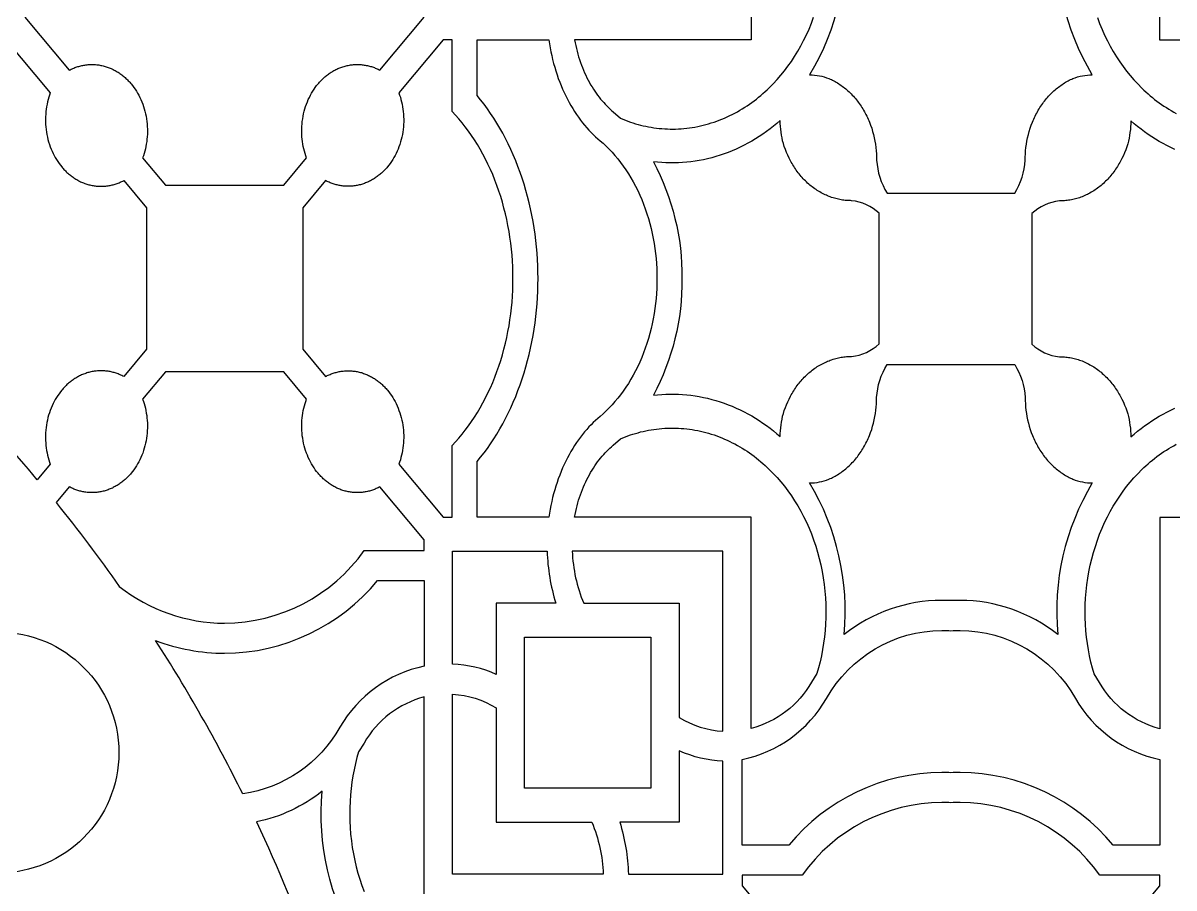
# Model space of a CAD drawing. Extents: x 59271 to 61367, y 41180 to 44085.
# Drawn here: x 60423.5 to 60662.3, y 43078.1 to 43257.5 of the extents above; entities that cross this region are included whole.
import ezdxf

# ---------------------------------------------------------------- set-up
doc = ezdxf.new("R2010")
doc.units = 0
doc.layers.get('0').update_dxf_attribs({"linetype": 'CONTINUOUS'})
doc.layers.add('LAYER_01', color=1, linetype='CONTINUOUS')

msp = doc.modelspace()

# ---------------------------------------------------------------- linework, layer by layer
for points in [[(60574.61, 43297.85), (60574.61, 43254.03), (60537.94, 43254.03), (60538.05, 43253.43), (60538.18, 43252.83), (60538.32, 43252.24), (60538.46, 43251.65), (60538.62, 43251.07), (60538.79, 43250.49), (60538.97, 43249.92), (60539.16, 43249.36), (60539.36, 43248.81), (60539.57, 43248.27), (60539.79, 43247.73), (60540.02, 43247.21), (60540.26, 43246.69), (60540.5, 43246.18), (60540.75, 43245.69), (60541.02, 43245.2), (60541.28, 43244.73), (60541.56, 43244.27), (60541.84, 43243.82), (60542.13, 43243.38), (60542.43, 43242.96), (60542.73, 43242.54), (60543.03, 43242.14), (60543.34, 43241.75), (60543.66, 43241.38), (60543.98, 43241.01), (60544.3, 43240.66), (60544.62, 43240.33), (60544.95, 43240), (60545.28, 43239.69), (60545.62, 43239.39), (60545.95, 43239.1), (60547.47, 43237.75), (60547.98, 43237.54), (60548.49, 43237.34), (60549, 43237.14), (60549.52, 43236.96), (60550.05, 43236.79), (60550.58, 43236.63), (60551.11, 43236.48), (60551.65, 43236.34), (60552.19, 43236.21), (60552.74, 43236.09), (60553.29, 43235.98), (60553.84, 43235.88), (60554.39, 43235.8), (60554.95, 43235.72), (60555.51, 43235.66), (60556.08, 43235.61), (60556.64, 43235.57), (60557.21, 43235.54), (60557.78, 43235.53), (60558.35, 43235.52), (60558.92, 43235.53), (60559.49, 43235.56), (60560.07, 43235.59), (60560.64, 43235.64), (60561.21, 43235.69), (60561.78, 43235.77), (60562.36, 43235.85), (60562.93, 43235.94), (60563.5, 43236.05), (60564.07, 43236.17), (60564.63, 43236.31), (60565.2, 43236.45), (60565.76, 43236.61), (60566.32, 43236.78), (60566.88, 43236.96), (60567.43, 43237.15), (60567.98, 43237.36), (60568.53, 43237.58), (60569.07, 43237.81), (60569.61, 43238.05), (60570.15, 43238.3), (60570.67, 43238.56), (60571.2, 43238.83), (60571.72, 43239.12), (60572.23, 43239.41), (60572.74, 43239.72), (60573.25, 43240.03), (60573.74, 43240.36), (60574.23, 43240.69), (60574.72, 43241.03), (60575.2, 43241.39), (60575.67, 43241.75), (60576.13, 43242.12), (60576.59, 43242.5), (60577.04, 43242.88), (60577.48, 43243.28), (60577.92, 43243.68), (60578.35, 43244.09), (60579.18, 43244.93), (60579.98, 43245.8), (60580.75, 43246.69), (60581.5, 43247.61), (60582.22, 43248.57), (60582.93, 43249.56), (60583.6, 43250.59), (60584.26, 43251.66), (60584.89, 43252.76), (60585.48, 43253.9), (60586.05, 43255.06), (60586.59, 43256.26), (60587.09, 43257.48), (60587.55, 43258.73)], [(60423.87, 43258.73), (60433.08, 43247.73), (60433.27, 43247.82), (60433.46, 43247.92), (60433.65, 43248.01), (60433.85, 43248.1), (60434.04, 43248.18), (60434.24, 43248.26), (60434.44, 43248.33), (60434.65, 43248.4), (60434.85, 43248.47), (60435.06, 43248.53), (60435.27, 43248.59), (60435.48, 43248.65), (60435.69, 43248.7), (60435.9, 43248.74), (60436.12, 43248.78), (60436.34, 43248.81), (60436.55, 43248.85), (60436.77, 43248.87), (60436.99, 43248.89), (60437.21, 43248.91), (60437.43, 43248.92), (60437.65, 43248.92), (60437.88, 43248.92), (60438.1, 43248.92), (60438.32, 43248.91), (60438.54, 43248.89), (60438.77, 43248.87), (60438.99, 43248.85), (60439.21, 43248.82), (60439.43, 43248.78), (60439.65, 43248.74), (60439.87, 43248.69), (60440.09, 43248.64), (60440.31, 43248.59), (60440.53, 43248.53), (60440.75, 43248.46), (60440.96, 43248.39), (60441.18, 43248.31), (60441.39, 43248.23), (60441.6, 43248.15), (60441.81, 43248.06), (60442.02, 43247.96), (60442.22, 43247.86), (60442.42, 43247.76), (60442.63, 43247.65), (60442.82, 43247.53), (60443.02, 43247.42), (60443.21, 43247.3), (60443.41, 43247.17), (60443.59, 43247.04), (60443.78, 43246.91), (60443.96, 43246.77), (60444.15, 43246.63), (60444.32, 43246.49), (60444.5, 43246.34), (60444.67, 43246.19), (60444.84, 43246.04), (60445, 43245.88), (60445.17, 43245.72), (60445.33, 43245.56), (60445.48, 43245.4), (60445.63, 43245.23), (60445.78, 43245.06), (60445.93, 43244.89), (60446.21, 43244.54), (60446.49, 43244.17), (60446.76, 43243.78), (60447.02, 43243.38), (60447.27, 43242.97), (60447.51, 43242.54), (60447.73, 43242.1), (60447.94, 43241.65), (60448.14, 43241.18), (60448.33, 43240.7), (60448.5, 43240.21), (60448.65, 43239.71), (60448.79, 43239.21), (60448.92, 43238.7), (60449.02, 43238.18), (60449.11, 43237.65), (60449.19, 43237.12), (60449.24, 43236.59), (60449.28, 43236.06), (60449.3, 43235.53), (60449.3, 43235), (60449.29, 43234.47), (60449.26, 43233.94), (60449.21, 43233.42), (60449.15, 43232.91), (60449.07, 43232.4), (60448.98, 43231.9), (60448.87, 43231.41), (60448.75, 43230.92), (60448.61, 43230.45), (60448.46, 43229.99), (60448.3, 43229.53), (60453.03, 43223.88), (60473.81, 43223.88), (60477.6, 43223.88), (60482.33, 43229.53), (60482.17, 43229.99), (60482.02, 43230.45), (60481.88, 43230.92), (60481.76, 43231.41), (60481.65, 43231.9), (60481.56, 43232.4), (60481.48, 43232.91), (60481.41, 43233.42), (60481.37, 43233.94), (60481.34, 43234.47), (60481.32, 43235), (60481.33, 43235.53), (60481.35, 43236.06), (60481.39, 43236.59), (60481.44, 43237.12), (60481.52, 43237.65), (60481.61, 43238.18), (60481.71, 43238.7), (60481.84, 43239.21), (60481.97, 43239.71), (60482.13, 43240.21), (60482.3, 43240.7), (60482.49, 43241.18), (60482.69, 43241.65), (60482.9, 43242.1), (60483.12, 43242.54), (60483.36, 43242.97), (60483.61, 43243.38), (60483.87, 43243.78), (60484.14, 43244.17), (60484.41, 43244.54), (60484.7, 43244.89), (60484.84, 43245.06), (60484.99, 43245.23), (60485.15, 43245.4), (60485.3, 43245.56), (60485.46, 43245.72), (60485.62, 43245.88), (60485.79, 43246.04), (60485.96, 43246.19), (60486.13, 43246.34), (60486.31, 43246.49), (60486.48, 43246.63), (60486.66, 43246.77), (60486.85, 43246.91), (60487.03, 43247.04), (60487.22, 43247.17), (60487.41, 43247.3), (60487.61, 43247.42), (60487.8, 43247.53), (60488, 43247.65), (60488.2, 43247.76), (60488.41, 43247.86), (60488.61, 43247.96), (60488.82, 43248.06), (60489.03, 43248.15), (60489.24, 43248.23), (60489.45, 43248.31), (60489.67, 43248.39), (60489.88, 43248.46), (60490.1, 43248.53), (60490.32, 43248.59), (60490.54, 43248.64), (60490.75, 43248.69), (60490.98, 43248.74), (60491.2, 43248.78), (60491.42, 43248.82), (60491.64, 43248.85), (60491.86, 43248.87), (60492.09, 43248.89), (60492.31, 43248.91), (60492.53, 43248.92), (60492.75, 43248.92), (60492.98, 43248.92), (60493.2, 43248.92), (60493.42, 43248.91), (60493.64, 43248.89), (60493.86, 43248.87), (60494.08, 43248.85), (60494.29, 43248.81), (60494.51, 43248.78), (60494.72, 43248.74), (60494.94, 43248.7), (60495.15, 43248.65), (60495.36, 43248.59), (60495.57, 43248.53), (60495.78, 43248.47), (60495.98, 43248.4), (60496.19, 43248.33), (60496.39, 43248.26), (60496.59, 43248.18), (60496.78, 43248.1), (60496.98, 43248.01), (60497.17, 43247.92), (60497.36, 43247.82), (60497.55, 43247.73), (60506.76, 43258.73)], [(60646.44, 43258.67), (60646.9, 43257.42), (60647.41, 43256.2), (60647.94, 43255), (60648.51, 43253.83), (60649.11, 43252.7), (60649.73, 43251.6), (60650.39, 43250.53), (60651.07, 43249.5), (60651.77, 43248.5), (60652.49, 43247.54), (60653.24, 43246.62), (60654.01, 43245.73), (60654.81, 43244.87), (60655.64, 43244.03), (60656.07, 43243.62), (60656.51, 43243.21), (60656.95, 43242.82), (60657.4, 43242.43), (60657.86, 43242.05), (60658.32, 43241.68), (60658.79, 43241.32), (60659.27, 43240.97), (60659.76, 43240.63), (60660.25, 43240.29), (60660.75, 43239.97), (60661.25, 43239.65), (60661.76, 43239.35), (60662.27, 43239.05), (60662.79, 43238.77)]]:
    msp.add_lwpolyline(points)
for points in [[(60696.05, 43253.97), (60659.39, 43253.97), (60659.39, 43297.79, 0.200602)], [(60593.89, 43278.22, -0.159593), (60586.72, 43246.78, -0.091636), (60590.73, 43246), (60590.99, 43245.89), (60591.24, 43245.77), (60591.49, 43245.65), (60591.75, 43245.51), (60592, 43245.38), (60592.25, 43245.23), (60592.5, 43245.08), (60592.75, 43244.93), (60592.99, 43244.76), (60593.24, 43244.59), (60593.48, 43244.42), (60593.72, 43244.24), (60593.96, 43244.05), (60594.2, 43243.86), (60594.44, 43243.66), (60594.67, 43243.45), (60594.9, 43243.24), (60595.12, 43243.02), (60595.35, 43242.8), (60595.57, 43242.57), (60595.79, 43242.33), (60596, 43242.09), (60596.21, 43241.85), (60596.42, 43241.59), (60596.62, 43241.34), (60596.82, 43241.08), (60597.02, 43240.81), (60597.21, 43240.54), (60597.39, 43240.26), (60597.58, 43239.98), (60597.75, 43239.7), (60597.93, 43239.41), (60598.09, 43239.11), (60598.26, 43238.82), (60598.41, 43238.52), (60598.57, 43238.21), (60598.71, 43237.91), (60598.86, 43237.6), (60598.99, 43237.28), (60599.13, 43236.97), (60599.37, 43236.33), (60599.6, 43235.68), (60599.8, 43235.02), (60599.98, 43234.36), (60600.14, 43233.7), (60600.27, 43233.03), (60600.39, 43232.36), (60600.48, 43231.7), (60600.55, 43231.03), (60600.6, 43230.37), (60600.63, 43229.72), (60600.63, 43229.07, 0.12671), (60602.82, 43222.22), (60629.27, 43222.22, 0.12671), (60631.46, 43229.07), (60631.47, 43229.72), (60631.5, 43230.37), (60631.55, 43231.03), (60631.62, 43231.7), (60631.71, 43232.36), (60631.82, 43233.03), (60631.96, 43233.7), (60632.12, 43234.36), (60632.3, 43235.02), (60632.5, 43235.68), (60632.72, 43236.33), (60632.97, 43236.97), (60633.1, 43237.28), (60633.24, 43237.6), (60633.38, 43237.91), (60633.53, 43238.21), (60633.68, 43238.52), (60633.84, 43238.82), (60634, 43239.11), (60634.17, 43239.41), (60634.34, 43239.7), (60634.52, 43239.98), (60634.7, 43240.26), (60634.89, 43240.54), (60635.08, 43240.81), (60635.28, 43241.08), (60635.47, 43241.34), (60635.68, 43241.59), (60635.88, 43241.85), (60636.1, 43242.09), (60636.31, 43242.33), (60636.53, 43242.57), (60636.75, 43242.8), (60636.97, 43243.02), (60637.2, 43243.24), (60637.43, 43243.45), (60637.66, 43243.66), (60637.9, 43243.86), (60638.13, 43244.05), (60638.37, 43244.24), (60638.62, 43244.42), (60638.86, 43244.59), (60639.1, 43244.76), (60639.35, 43244.93), (60639.6, 43245.08), (60639.85, 43245.23), (60640.1, 43245.38), (60640.35, 43245.51), (60640.6, 43245.65), (60640.86, 43245.77), (60641.11, 43245.89), (60641.36, 43246, -0.091636), (60645.38, 43246.78, -0.159593), (60638.21, 43278.22, -0.16816)], [(60419.94, 43254.03), (60429.15, 43243.03), (60428.99, 43242.58), (60428.84, 43242.11), (60428.7, 43241.64), (60428.58, 43241.16), (60428.47, 43240.66), (60428.38, 43240.16), (60428.3, 43239.65), (60428.24, 43239.14), (60428.19, 43238.62), (60428.16, 43238.09), (60428.15, 43237.56), (60428.15, 43237.03), (60428.17, 43236.5), (60428.21, 43235.97), (60428.27, 43235.44), (60428.34, 43234.91), (60428.43, 43234.39), (60428.54, 43233.87), (60428.66, 43233.35), (60428.8, 43232.85), (60428.95, 43232.35), (60429.12, 43231.86), (60429.31, 43231.38), (60429.51, 43230.92), (60429.72, 43230.46), (60429.95, 43230.02), (60430.18, 43229.59), (60430.43, 43229.18), (60430.69, 43228.78), (60430.96, 43228.39), (60431.24, 43228.03), (60431.52, 43227.67), (60431.67, 43227.5), (60431.82, 43227.33), (60431.97, 43227.16), (60432.13, 43227), (60432.29, 43226.84), (60432.45, 43226.68), (60432.61, 43226.52), (60432.78, 43226.37), (60432.95, 43226.22), (60433.13, 43226.07), (60433.31, 43225.93), (60433.49, 43225.79), (60433.67, 43225.65), (60433.86, 43225.52), (60434.05, 43225.39), (60434.24, 43225.27), (60434.43, 43225.14), (60434.63, 43225.03), (60434.83, 43224.91), (60435.03, 43224.81), (60435.23, 43224.7), (60435.44, 43224.6), (60435.64, 43224.51), (60435.85, 43224.42), (60436.06, 43224.33), (60436.28, 43224.25), (60436.49, 43224.17), (60436.71, 43224.1), (60436.92, 43224.04), (60437.14, 43223.98), (60437.36, 43223.92), (60437.58, 43223.87), (60437.8, 43223.82), (60438.02, 43223.78), (60438.24, 43223.75), (60438.46, 43223.71), (60438.69, 43223.69), (60438.91, 43223.67), (60439.13, 43223.65), (60439.35, 43223.64), (60439.58, 43223.64), (60439.8, 43223.64), (60440.02, 43223.65), (60440.24, 43223.66), (60440.46, 43223.67), (60440.68, 43223.69), (60440.9, 43223.72), (60441.12, 43223.75), (60441.33, 43223.78), (60441.55, 43223.82), (60441.76, 43223.87), (60441.97, 43223.92), (60442.18, 43223.97), (60442.39, 43224.03), (60442.6, 43224.09), (60442.81, 43224.16), (60443.01, 43224.23), (60443.21, 43224.3), (60443.41, 43224.38), (60443.61, 43224.47), (60443.8, 43224.55), (60443.99, 43224.64), (60444.18, 43224.74), (60444.37, 43224.84), (60449.1, 43219.19), (60449.1, 43189.83), (60444.37, 43184.18), (60444.18, 43184.27), (60443.99, 43184.37), (60443.8, 43184.46), (60443.61, 43184.55), (60443.41, 43184.63), (60443.21, 43184.71), (60443.01, 43184.78), (60442.81, 43184.85), (60442.6, 43184.92), (60442.39, 43184.98), (60442.18, 43185.04), (60441.97, 43185.1), (60441.76, 43185.14), (60441.55, 43185.19), (60441.33, 43185.23), (60441.12, 43185.26), (60440.9, 43185.29), (60440.68, 43185.32), (60440.46, 43185.34), (60440.24, 43185.36), (60440.02, 43185.37), (60439.8, 43185.37), (60439.58, 43185.37), (60439.35, 43185.37), (60439.13, 43185.36), (60438.91, 43185.34), (60438.69, 43185.32), (60438.46, 43185.3), (60438.24, 43185.27), (60438.02, 43185.23), (60437.8, 43185.19), (60437.58, 43185.14), (60437.36, 43185.09), (60437.14, 43185.04), (60436.92, 43184.98), (60436.71, 43184.91), (60436.49, 43184.84), (60436.28, 43184.76), (60436.06, 43184.68), (60435.85, 43184.6), (60435.64, 43184.5), (60435.44, 43184.41), (60435.23, 43184.31), (60435.03, 43184.21), (60434.83, 43184.1), (60434.63, 43183.98), (60434.43, 43183.87), (60434.24, 43183.75), (60434.05, 43183.62), (60433.86, 43183.49), (60433.67, 43183.36), (60433.49, 43183.22), (60433.31, 43183.08), (60433.13, 43182.94), (60432.95, 43182.79), (60432.78, 43182.64), (60432.61, 43182.49), (60432.45, 43182.33), (60432.29, 43182.17), (60432.13, 43182.01), (60431.97, 43181.85), (60431.82, 43181.68), (60431.67, 43181.51), (60431.52, 43181.34), (60431.24, 43180.99), (60430.96, 43180.62), (60430.69, 43180.23), (60430.43, 43179.83), (60430.18, 43179.42), (60429.95, 43178.99), (60429.72, 43178.55), (60429.51, 43178.1), (60429.31, 43177.63), (60429.12, 43177.15), (60428.95, 43176.66), (60428.8, 43176.16), (60428.66, 43175.66), (60428.54, 43175.15), (60428.43, 43174.63), (60428.34, 43174.1), (60428.27, 43173.57), (60428.21, 43173.04), (60428.17, 43172.51), (60428.15, 43171.98), (60428.15, 43171.45), (60428.16, 43170.92), (60428.19, 43170.39), (60428.24, 43169.87), (60428.3, 43169.36), (60428.38, 43168.85), (60428.47, 43168.35), (60428.58, 43167.85), (60428.7, 43167.37), (60428.84, 43166.9), (60428.99, 43166.43), (60429.15, 43165.98), (60426.45, 43162.76, 0.017321), (60411.13, 43179.82)], [(60662.5, 43231.31), (60661.68, 43231.69), (60660.87, 43232.09), (60660.07, 43232.52), (60659.28, 43232.96), (60658.5, 43233.43), (60657.73, 43233.92), (60656.97, 43234.42), (60656.22, 43234.95), (60655.49, 43235.49), (60654.77, 43236.06), (60654.06, 43236.63), (60653.37, 43237.23, -0.065359), (60652.72, 43232.43), (60652.53, 43231.82), (60652.31, 43231.22), (60652.08, 43230.62), (60651.82, 43230.03), (60651.54, 43229.44), (60651.24, 43228.86), (60651.09, 43228.57), (60650.92, 43228.29), (60650.76, 43228.01), (60650.58, 43227.73), (60650.41, 43227.45), (60650.22, 43227.18), (60650.04, 43226.91), (60649.85, 43226.65), (60649.65, 43226.39), (60649.45, 43226.13), (60649.24, 43225.88), (60649.03, 43225.64), (60648.82, 43225.39), (60648.6, 43225.15), (60648.37, 43224.92), (60648.15, 43224.69), (60647.92, 43224.47), (60647.68, 43224.25), (60647.44, 43224.04), (60647.2, 43223.84), (60646.96, 43223.63), (60646.71, 43223.44), (60646.46, 43223.25), (60646.2, 43223.07), (60645.94, 43222.89), (60645.68, 43222.72), (60645.42, 43222.56), (60645.16, 43222.4), (60644.89, 43222.25), (60644.62, 43222.11), (60644.35, 43221.97), (60644.08, 43221.84), (60643.81, 43221.71), (60643.53, 43221.6), (60643.26, 43221.48), (60642.98, 43221.38), (60642.7, 43221.28), (60642.42, 43221.19), (60642.14, 43221.11), (60641.87, 43221.03), (60641.59, 43220.96), (60641.31, 43220.89), (60641.03, 43220.84), (60640.75, 43220.78), (60640.47, 43220.74), (60640.19, 43220.7), (60639.92, 43220.67), (60639.64, 43220.64), (60639.37, 43220.62), (60639.09, 43220.61), (60638.82, 43220.6), (60638.55, 43220.6, 0.165069), (60632.82, 43217.98), (60632.82, 43190.9, 0.165069), (60638.55, 43188.28), (60638.82, 43188.28), (60639.09, 43188.27), (60639.37, 43188.26), (60639.64, 43188.24), (60639.92, 43188.21), (60640.19, 43188.18), (60640.47, 43188.14), (60640.75, 43188.1), (60641.03, 43188.05), (60641.31, 43187.99), (60641.59, 43187.93), (60641.87, 43187.85), (60642.14, 43187.78), (60642.42, 43187.69), (60642.7, 43187.6), (60642.98, 43187.5), (60643.26, 43187.4), (60643.53, 43187.29), (60643.81, 43187.17), (60644.08, 43187.05), (60644.35, 43186.91), (60644.62, 43186.78), (60644.89, 43186.63), (60645.16, 43186.48), (60645.42, 43186.32), (60645.68, 43186.16), (60645.94, 43185.99), (60646.2, 43185.81), (60646.46, 43185.63), (60646.71, 43185.44), (60646.96, 43185.25), (60647.2, 43185.05), (60647.44, 43184.84), (60647.68, 43184.63), (60647.92, 43184.41), (60648.15, 43184.19), (60648.37, 43183.96), (60648.6, 43183.73), (60648.82, 43183.49), (60649.03, 43183.25), (60649.24, 43183), (60649.45, 43182.75), (60649.65, 43182.49), (60649.85, 43182.23), (60650.04, 43181.97), (60650.22, 43181.7), (60650.41, 43181.43), (60650.58, 43181.15), (60650.76, 43180.88), (60650.92, 43180.6), (60651.09, 43180.31), (60651.24, 43180.03), (60651.54, 43179.45), (60651.82, 43178.86), (60652.08, 43178.26), (60652.31, 43177.66), (60652.53, 43177.06), (60652.72, 43176.45, -0.065359), (60653.37, 43171.65), (60654.06, 43172.25), (60654.77, 43172.83), (60655.49, 43173.39), (60656.22, 43173.93), (60656.97, 43174.46), (60657.73, 43174.97), (60658.5, 43175.45), (60659.28, 43175.92), (60660.07, 43176.37), (60660.87, 43176.79), (60661.68, 43177.2), (60662.5, 43177.58)], [(60696.05, 43154.91), (60659.39, 43154.91), (60659.39, 43111.1, -0.200602), (60646.89, 43120.67), (60645.76, 43122.49), (60645.41, 43123.7), (60645.1, 43124.94), (60644.82, 43126.2), (60644.58, 43127.48), (60644.37, 43128.78), (60644.2, 43130.09), (60644.06, 43131.43), (60643.97, 43132.77), (60643.91, 43134.12), (60643.9, 43135.49), (60643.92, 43136.85), (60643.99, 43138.22), (60644.1, 43139.59), (60644.25, 43140.96), (60644.44, 43142.32), (60644.67, 43143.67), (60644.95, 43145.01), (60645.26, 43146.34), (60645.62, 43147.65), (60646.01, 43148.94), (60646.44, 43150.22), (60646.9, 43151.46), (60647.41, 43152.69), (60647.94, 43153.88), (60648.51, 43155.05), (60649.11, 43156.18), (60649.73, 43157.29), (60650.39, 43158.35), (60651.07, 43159.39), (60651.77, 43160.38), (60652.49, 43161.34), (60653.24, 43162.26), (60654.01, 43163.15), (60654.81, 43164.02), (60655.64, 43164.86), (60656.07, 43165.27), (60656.51, 43165.67), (60656.95, 43166.06), (60657.4, 43166.45), (60657.86, 43166.83), (60658.32, 43167.2), (60658.79, 43167.56), (60659.27, 43167.91), (60659.76, 43168.26), (60660.25, 43168.59), (60660.75, 43168.92), (60661.25, 43169.23), (60661.76, 43169.54), (60662.27, 43169.83), (60662.79, 43170.11)], [(60506.76, 43073.89), (60506.76, 43117.71, 0.200602), (60494.26, 43108.13), (60493.13, 43106.32), (60492.78, 43105.11), (60492.47, 43103.87), (60492.19, 43102.61), (60491.95, 43101.33), (60491.74, 43100.03), (60491.57, 43098.71), (60491.43, 43097.38), (60491.34, 43096.04), (60491.28, 43094.68), (60491.27, 43093.32), (60491.29, 43091.95), (60491.36, 43090.58), (60491.47, 43089.22), (60491.62, 43087.85), (60491.81, 43086.49), (60492.05, 43085.14), (60492.32, 43083.79), (60492.63, 43082.47), (60492.99, 43081.16), (60493.38, 43079.86), (60493.81, 43078.59), (60494.27, 43077.34)], [(60650.18, 43067.52), (60659.39, 43078.52), (60659.39, 43080.73), (60646.93, 43080.73, 0.240747), (60617.94, 43095.82, 0.013206), (60616.05, 43095.75, 0.013206), (60614.15, 43095.82, 0.240747), (60585.17, 43080.73), (60572.71, 43080.73), (60572.71, 43078.52), (60581.92, 43067.52)]]:
    msp.add_lwpolyline(points, format="xyb")
for points in [[(60481.53, 43204.51), (60481.53, 43189.83), (60486.26, 43184.18), (60486.44, 43184.27), (60486.63, 43184.37), (60486.83, 43184.46), (60487.02, 43184.55), (60487.22, 43184.63), (60487.42, 43184.71), (60487.62, 43184.78), (60487.82, 43184.85), (60488.03, 43184.92), (60488.23, 43184.98), (60488.44, 43185.04), (60488.65, 43185.1), (60488.87, 43185.14), (60489.08, 43185.19), (60489.29, 43185.23), (60489.51, 43185.26), (60489.73, 43185.29), (60489.95, 43185.32), (60490.17, 43185.34), (60490.39, 43185.36), (60490.61, 43185.37), (60490.83, 43185.37), (60491.05, 43185.37), (60491.27, 43185.37), (60491.5, 43185.36), (60491.72, 43185.34), (60491.94, 43185.32), (60492.16, 43185.3), (60492.39, 43185.27), (60492.61, 43185.23), (60492.83, 43185.19), (60493.05, 43185.14), (60493.27, 43185.09), (60493.49, 43185.04), (60493.71, 43184.98), (60493.92, 43184.91), (60494.14, 43184.84), (60494.35, 43184.76), (60494.56, 43184.68), (60494.78, 43184.6), (60494.98, 43184.5), (60495.19, 43184.41), (60495.4, 43184.31), (60495.6, 43184.21), (60495.8, 43184.1), (60496, 43183.98), (60496.2, 43183.87), (60496.39, 43183.75), (60496.58, 43183.62), (60496.77, 43183.49), (60496.96, 43183.36), (60497.14, 43183.22), (60497.32, 43183.08), (60497.5, 43182.94), (60497.67, 43182.79), (60497.85, 43182.64), (60498.01, 43182.49), (60498.18, 43182.33), (60498.34, 43182.17), (60498.5, 43182.01), (60498.66, 43181.85), (60498.81, 43181.68), (60498.96, 43181.51), (60499.11, 43181.34), (60499.39, 43180.99), (60499.67, 43180.62), (60499.94, 43180.23), (60500.2, 43179.83), (60500.44, 43179.42), (60500.68, 43178.99), (60500.91, 43178.55), (60501.12, 43178.1), (60501.32, 43177.63), (60501.5, 43177.15), (60501.67, 43176.66), (60501.83, 43176.16), (60501.97, 43175.66), (60502.09, 43175.15), (60502.2, 43174.63), (60502.29, 43174.1), (60502.36, 43173.57), (60502.42, 43173.04), (60502.46, 43172.51), (60502.48, 43171.98), (60502.48, 43171.45), (60502.47, 43170.92), (60502.44, 43170.39), (60502.39, 43169.87), (60502.33, 43169.36), (60502.25, 43168.85), (60502.15, 43168.35), (60502.05, 43167.85), (60501.92, 43167.37), (60501.79, 43166.9), (60501.64, 43166.43), (60501.48, 43165.98), (60510.69, 43154.98), (60512.53, 43154.98), (60512.53, 43169.87), (60513.23, 43170.62), (60513.92, 43171.4), (60514.6, 43172.21), (60515.27, 43173.05), (60515.92, 43173.92), (60516.55, 43174.83), (60517.17, 43175.75), (60517.77, 43176.71), (60518.35, 43177.69), (60518.91, 43178.7), (60519.45, 43179.73), (60519.97, 43180.78), (60520.47, 43181.86), (60520.95, 43182.95), (60521.4, 43184.07), (60521.83, 43185.2), (60522.23, 43186.35), (60522.61, 43187.51), (60522.96, 43188.69), (60523.29, 43189.88), (60523.59, 43191.08), (60523.87, 43192.29), (60524.12, 43193.5), (60524.34, 43194.72), (60524.53, 43195.95), (60524.7, 43197.18), (60524.84, 43198.4), (60524.96, 43199.63), (60525.05, 43200.86), (60525.11, 43202.08), (60525.15, 43203.3), (60525.16, 43204.51), (60525.15, 43205.72), (60525.11, 43206.93), (60525.05, 43208.16), (60524.96, 43209.38), (60524.84, 43210.61), (60524.7, 43211.84), (60524.53, 43213.06), (60524.34, 43214.29), (60524.12, 43215.51), (60523.87, 43216.73), (60523.59, 43217.93), (60523.29, 43219.13), (60522.96, 43220.32), (60522.61, 43221.5), (60522.23, 43222.66), (60521.83, 43223.81), (60521.4, 43224.95), (60520.95, 43226.06), (60520.47, 43227.16), (60519.97, 43228.23), (60519.45, 43229.29), (60518.91, 43230.32), (60518.35, 43231.32), (60517.77, 43232.3), (60517.17, 43233.26), (60516.55, 43234.19), (60515.92, 43235.09), (60515.27, 43235.96), (60514.6, 43236.8), (60513.92, 43237.61), (60513.23, 43238.39), (60512.53, 43239.15), (60512.53, 43254.03), (60510.69, 43254.03), (60501.48, 43243.03), (60501.64, 43242.58), (60501.79, 43242.11), (60501.92, 43241.64), (60502.05, 43241.16), (60502.15, 43240.66), (60502.25, 43240.16), (60502.33, 43239.65), (60502.39, 43239.14), (60502.44, 43238.62), (60502.47, 43238.09), (60502.48, 43237.56), (60502.48, 43237.03), (60502.46, 43236.5), (60502.42, 43235.97), (60502.36, 43235.44), (60502.29, 43234.91), (60502.2, 43234.39), (60502.09, 43233.87), (60501.97, 43233.35), (60501.83, 43232.85), (60501.67, 43232.35), (60501.5, 43231.86), (60501.32, 43231.38), (60501.12, 43230.92), (60500.91, 43230.46), (60500.68, 43230.02), (60500.44, 43229.59), (60500.2, 43229.18), (60499.94, 43228.78), (60499.67, 43228.39), (60499.39, 43228.03), (60499.11, 43227.67), (60498.96, 43227.5), (60498.81, 43227.33), (60498.66, 43227.16), (60498.5, 43227), (60498.34, 43226.84), (60498.18, 43226.68), (60498.01, 43226.52), (60497.85, 43226.37), (60497.67, 43226.22), (60497.5, 43226.07), (60497.32, 43225.93), (60497.14, 43225.79), (60496.96, 43225.65), (60496.77, 43225.52), (60496.58, 43225.39), (60496.39, 43225.27), (60496.2, 43225.14), (60496, 43225.03), (60495.8, 43224.91), (60495.6, 43224.81), (60495.4, 43224.7), (60495.19, 43224.6), (60494.98, 43224.51), (60494.78, 43224.42), (60494.56, 43224.33), (60494.35, 43224.25), (60494.14, 43224.17), (60493.92, 43224.1), (60493.71, 43224.04), (60493.49, 43223.98), (60493.27, 43223.92), (60493.05, 43223.87), (60492.83, 43223.82), (60492.61, 43223.78), (60492.39, 43223.75), (60492.16, 43223.71), (60491.94, 43223.69), (60491.72, 43223.67), (60491.5, 43223.65), (60491.27, 43223.64), (60491.05, 43223.64), (60490.83, 43223.64), (60490.61, 43223.65), (60490.39, 43223.66), (60490.17, 43223.67), (60489.95, 43223.69), (60489.73, 43223.72), (60489.51, 43223.75), (60489.29, 43223.78), (60489.08, 43223.82), (60488.87, 43223.87), (60488.65, 43223.92), (60488.44, 43223.97), (60488.23, 43224.03), (60488.03, 43224.09), (60487.82, 43224.16), (60487.62, 43224.23), (60487.42, 43224.3), (60487.22, 43224.38), (60487.02, 43224.47), (60486.83, 43224.55), (60486.63, 43224.64), (60486.44, 43224.74), (60486.26, 43224.84), (60481.53, 43219.19)], [(60555.03, 43204.51), (60555.02, 43203.48), (60554.98, 43202.44), (60554.92, 43201.4), (60554.84, 43200.36), (60554.73, 43199.32), (60554.6, 43198.27), (60554.44, 43197.22), (60554.25, 43196.18), (60554.04, 43195.14), (60553.81, 43194.11), (60553.55, 43193.08), (60553.26, 43192.07), (60552.95, 43191.06), (60552.62, 43190.07), (60552.26, 43189.09), (60551.87, 43188.13), (60551.47, 43187.18), (60551.04, 43186.25), (60550.59, 43185.35), (60550.12, 43184.46), (60549.63, 43183.6), (60549.12, 43182.76), (60548.6, 43181.95), (60548.05, 43181.16), (60547.49, 43180.4), (60546.92, 43179.67), (60546.33, 43178.97), (60545.73, 43178.29), (60545.11, 43177.65), (60544.49, 43177.03), (60543.86, 43176.45), (60543.22, 43175.9), (60542.75, 43175.5), (60542.29, 43175.08), (60541.83, 43174.64), (60541.37, 43174.18), (60540.92, 43173.71), (60540.47, 43173.21), (60540.03, 43172.7), (60539.6, 43172.17), (60539.18, 43171.62), (60538.76, 43171.06), (60538.35, 43170.47), (60537.95, 43169.87), (60537.56, 43169.25), (60537.18, 43168.61), (60536.81, 43167.96), (60536.45, 43167.29), (60536.11, 43166.61), (60535.77, 43165.91), (60535.45, 43165.2), (60535.14, 43164.47), (60534.85, 43163.73), (60534.57, 43162.98), (60534.3, 43162.22), (60534.05, 43161.44), (60533.82, 43160.66), (60533.6, 43159.87), (60533.39, 43159.07), (60533.21, 43158.26), (60533.03, 43157.45), (60532.88, 43156.63), (60532.74, 43155.81), (60532.62, 43154.98), (60517.74, 43154.98), (60517.74, 43166.56), (60518.45, 43167.44), (60519.15, 43168.34), (60519.84, 43169.28), (60520.51, 43170.24), (60521.16, 43171.23), (60521.8, 43172.25), (60522.42, 43173.3), (60523.02, 43174.36), (60523.6, 43175.46), (60524.16, 43176.57), (60524.7, 43177.71), (60525.22, 43178.87), (60525.72, 43180.05), (60526.19, 43181.25), (60526.64, 43182.47), (60527.06, 43183.7), (60527.46, 43184.95), (60527.84, 43186.21), (60528.19, 43187.48), (60528.51, 43188.77), (60528.81, 43190.06), (60529.08, 43191.36), (60529.33, 43192.67), (60529.55, 43193.99), (60529.74, 43195.3), (60529.91, 43196.62), (60530.05, 43197.94), (60530.16, 43199.26), (60530.25, 43200.58), (60530.32, 43201.89), (60530.35, 43203.2), (60530.37, 43204.51), (60530.35, 43205.81), (60530.32, 43207.12), (60530.25, 43208.43), (60530.16, 43209.75), (60530.05, 43211.07), (60529.91, 43212.39), (60529.74, 43213.71), (60529.55, 43215.03), (60529.33, 43216.34), (60529.08, 43217.65), (60528.81, 43218.95), (60528.51, 43220.24), (60528.19, 43221.53), (60527.84, 43222.8), (60527.46, 43224.06), (60527.06, 43225.31), (60526.64, 43226.54), (60526.19, 43227.76), (60525.72, 43228.96), (60525.22, 43230.14), (60524.7, 43231.3), (60524.16, 43232.44), (60523.6, 43233.55), (60523.02, 43234.65), (60522.42, 43235.72), (60521.8, 43236.76), (60521.16, 43237.78), (60520.51, 43238.77), (60519.84, 43239.73), (60519.15, 43240.67), (60518.45, 43241.58), (60517.74, 43242.45), (60517.74, 43254.03), (60532.62, 43254.03), (60532.74, 43253.21), (60532.88, 43252.38), (60533.03, 43251.56), (60533.21, 43250.75), (60533.39, 43249.94), (60533.6, 43249.14), (60533.82, 43248.35), (60534.05, 43247.57), (60534.3, 43246.79), (60534.57, 43246.03), (60534.85, 43245.28), (60535.14, 43244.54), (60535.45, 43243.82), (60535.77, 43243.1), (60536.11, 43242.4), (60536.45, 43241.72), (60536.81, 43241.05), (60537.18, 43240.4), (60537.56, 43239.76), (60537.95, 43239.14), (60538.35, 43238.54), (60538.76, 43237.96), (60539.18, 43237.39), (60539.6, 43236.84), (60540.03, 43236.31), (60540.47, 43235.8), (60540.92, 43235.3), (60541.37, 43234.83), (60541.83, 43234.37), (60542.29, 43233.93), (60542.75, 43233.52), (60543.22, 43233.11), (60543.86, 43232.56), (60544.49, 43231.98), (60545.11, 43231.36), (60545.73, 43230.72), (60546.33, 43230.04), (60546.92, 43229.34), (60547.49, 43228.61), (60548.05, 43227.85), (60548.6, 43227.06), (60549.12, 43226.25), (60549.63, 43225.41), (60550.12, 43224.55), (60550.59, 43223.66), (60551.04, 43222.76), (60551.47, 43221.83), (60551.87, 43220.89), (60552.26, 43219.92), (60552.62, 43218.94), (60552.95, 43217.95), (60553.26, 43216.95), (60553.55, 43215.93), (60553.81, 43214.9), (60554.04, 43213.87), (60554.25, 43212.83), (60554.44, 43211.79), (60554.6, 43210.74), (60554.73, 43209.7), (60554.84, 43208.65), (60554.92, 43207.61), (60554.98, 43206.57), (60555.02, 43205.53)], [(60527.57, 43130.1), (60553.79, 43130.1), (60553.79, 43098.77), (60527.57, 43098.77)]]:
    msp.add_lwpolyline(points, close=True)
for points in [[(60560.23, 43204.51, -0.124595), (60554.31, 43180.28), (60555.16, 43180.38), (60556.02, 43180.45), (60556.88, 43180.5), (60557.74, 43180.52), (60558.61, 43180.52), (60559.48, 43180.5), (60560.35, 43180.45), (60561.22, 43180.38), (60562.09, 43180.29), (60562.96, 43180.17), (60563.83, 43180.02), (60564.7, 43179.85), (60565.56, 43179.66), (60566.42, 43179.44), (60567.28, 43179.2), (60568.14, 43178.94), (60568.98, 43178.65), (60569.83, 43178.33), (60570.66, 43178), (60571.49, 43177.64), (60572.31, 43177.26), (60573.12, 43176.86), (60573.92, 43176.43), (60574.71, 43175.99), (60575.49, 43175.52), (60576.26, 43175.03), (60577.02, 43174.53), (60577.77, 43174), (60578.5, 43173.45), (60579.22, 43172.89), (60579.93, 43172.31), (60580.62, 43171.72, -0.065359), (60581.27, 43176.52), (60581.47, 43177.12), (60581.68, 43177.73), (60581.92, 43178.33), (60582.17, 43178.92), (60582.45, 43179.51), (60582.75, 43180.09), (60582.91, 43180.38), (60583.07, 43180.66), (60583.24, 43180.94), (60583.41, 43181.22), (60583.59, 43181.49), (60583.77, 43181.77), (60583.95, 43182.03), (60584.15, 43182.3), (60584.34, 43182.56), (60584.54, 43182.81), (60584.75, 43183.07), (60584.96, 43183.31), (60585.18, 43183.56), (60585.39, 43183.79), (60585.62, 43184.03), (60585.84, 43184.25), (60586.08, 43184.48), (60586.31, 43184.69), (60586.55, 43184.91), (60586.79, 43185.11), (60587.04, 43185.31), (60587.28, 43185.51), (60587.54, 43185.7), (60587.79, 43185.88), (60588.05, 43186.06), (60588.31, 43186.23), (60588.57, 43186.39), (60588.83, 43186.55), (60589.1, 43186.7), (60589.37, 43186.84), (60589.64, 43186.98), (60589.91, 43187.11), (60590.19, 43187.23), (60590.46, 43187.35), (60590.74, 43187.46), (60591.01, 43187.57), (60591.29, 43187.67), (60591.57, 43187.76), (60591.85, 43187.84), (60592.13, 43187.92), (60592.41, 43187.99), (60592.68, 43188.05), (60592.96, 43188.11), (60593.24, 43188.16), (60593.52, 43188.21), (60593.8, 43188.25), (60594.07, 43188.28), (60594.35, 43188.31), (60594.63, 43188.32), (60594.9, 43188.34), (60595.17, 43188.35), (60595.44, 43188.35, 0.165069), (60601.17, 43190.97), (60601.17, 43218.05, 0.165069), (60595.44, 43220.66), (60595.17, 43220.67), (60594.9, 43220.67), (60594.63, 43220.69), (60594.35, 43220.71), (60594.07, 43220.73), (60593.8, 43220.77), (60593.52, 43220.8), (60593.24, 43220.85), (60592.96, 43220.9), (60592.68, 43220.96), (60592.41, 43221.02), (60592.13, 43221.09), (60591.85, 43221.17), (60591.57, 43221.26), (60591.29, 43221.35), (60591.01, 43221.44), (60590.74, 43221.55), (60590.46, 43221.66), (60590.19, 43221.78), (60589.91, 43221.9), (60589.64, 43222.03), (60589.37, 43222.17), (60589.1, 43222.32), (60588.83, 43222.47), (60588.57, 43222.62), (60588.31, 43222.79), (60588.05, 43222.96), (60587.79, 43223.13), (60587.54, 43223.32), (60587.28, 43223.5), (60587.04, 43223.7), (60586.79, 43223.9), (60586.55, 43224.11), (60586.31, 43224.32), (60586.08, 43224.54), (60585.84, 43224.76), (60585.62, 43224.99), (60585.39, 43225.22), (60585.18, 43225.46), (60584.96, 43225.7), (60584.75, 43225.95), (60584.54, 43226.2), (60584.34, 43226.45), (60584.15, 43226.72), (60583.95, 43226.98), (60583.77, 43227.25), (60583.59, 43227.52), (60583.41, 43227.79), (60583.24, 43228.07), (60583.07, 43228.35), (60582.91, 43228.64), (60582.75, 43228.92), (60582.45, 43229.5), (60582.17, 43230.09), (60581.92, 43230.68), (60581.68, 43231.28), (60581.47, 43231.89), (60581.27, 43232.49, -0.065359), (60580.62, 43237.3), (60579.93, 43236.7), (60579.22, 43236.12), (60578.5, 43235.56), (60577.77, 43235.01), (60577.02, 43234.49), (60576.26, 43233.98), (60575.49, 43233.49), (60574.71, 43233.03), (60573.92, 43232.58), (60573.12, 43232.16), (60572.31, 43231.75), (60571.49, 43231.37), (60570.66, 43231.01), (60569.83, 43230.68), (60568.98, 43230.36), (60568.14, 43230.08), (60567.28, 43229.81), (60566.42, 43229.57), (60565.56, 43229.35), (60564.7, 43229.16), (60563.83, 43228.99), (60562.96, 43228.85), (60562.09, 43228.73), (60561.22, 43228.63), (60560.35, 43228.56), (60559.48, 43228.51), (60558.61, 43228.49), (60557.74, 43228.49), (60556.88, 43228.52), (60556.02, 43228.56), (60555.16, 43228.63), (60554.31, 43228.73, -0.124595)], [(60614.15, 43137.74, 0.16816), (60593.89, 43130.66, 0.159593), (60586.72, 43162.1, 0.091636), (60590.73, 43162.88), (60590.99, 43162.99), (60591.24, 43163.11), (60591.49, 43163.24), (60591.75, 43163.37), (60592, 43163.51), (60592.25, 43163.65), (60592.5, 43163.8), (60592.75, 43163.96), (60592.99, 43164.12), (60593.24, 43164.29), (60593.48, 43164.46), (60593.72, 43164.65), (60593.96, 43164.83), (60594.2, 43165.03), (60594.44, 43165.23), (60594.67, 43165.43), (60594.9, 43165.65), (60595.12, 43165.86), (60595.35, 43166.09), (60595.57, 43166.32), (60595.79, 43166.55), (60596, 43166.79), (60596.21, 43167.04), (60596.42, 43167.29), (60596.62, 43167.55), (60596.82, 43167.81), (60597.02, 43168.07), (60597.21, 43168.34), (60597.39, 43168.62), (60597.58, 43168.9), (60597.75, 43169.19), (60597.93, 43169.48), (60598.09, 43169.77), (60598.26, 43170.07), (60598.41, 43170.37), (60598.57, 43170.67), (60598.71, 43170.98), (60598.86, 43171.29), (60598.99, 43171.6), (60599.13, 43171.92), (60599.37, 43172.56), (60599.6, 43173.21), (60599.8, 43173.86), (60599.98, 43174.52), (60600.14, 43175.19), (60600.27, 43175.85), (60600.39, 43176.52), (60600.48, 43177.19), (60600.55, 43177.85), (60600.6, 43178.51), (60600.63, 43179.17), (60600.63, 43179.82, -0.12671), (60602.82, 43186.66), (60629.27, 43186.66, -0.12671), (60631.46, 43179.82), (60631.47, 43179.17), (60631.5, 43178.51), (60631.55, 43177.85), (60631.62, 43177.19), (60631.71, 43176.52), (60631.82, 43175.85), (60631.96, 43175.19), (60632.12, 43174.52), (60632.3, 43173.86), (60632.5, 43173.21), (60632.72, 43172.56), (60632.97, 43171.92), (60633.1, 43171.6), (60633.24, 43171.29), (60633.38, 43170.98), (60633.53, 43170.67), (60633.68, 43170.37), (60633.84, 43170.07), (60634, 43169.77), (60634.17, 43169.48), (60634.34, 43169.19), (60634.52, 43168.9), (60634.7, 43168.62), (60634.89, 43168.34), (60635.08, 43168.07), (60635.28, 43167.81), (60635.47, 43167.55), (60635.68, 43167.29), (60635.88, 43167.04), (60636.1, 43166.79), (60636.31, 43166.55), (60636.53, 43166.32), (60636.75, 43166.09), (60636.97, 43165.86), (60637.2, 43165.65), (60637.43, 43165.43), (60637.66, 43165.23), (60637.9, 43165.03), (60638.13, 43164.83), (60638.37, 43164.65), (60638.62, 43164.46), (60638.86, 43164.29), (60639.1, 43164.12), (60639.35, 43163.96), (60639.6, 43163.8), (60639.85, 43163.65), (60640.1, 43163.51), (60640.35, 43163.37), (60640.6, 43163.24), (60640.86, 43163.11), (60641.11, 43162.99), (60641.36, 43162.88, 0.091636), (60645.38, 43162.1, 0.159593), (60638.21, 43130.66, 0.16816), (60617.94, 43137.74, 0.014447), (60616.05, 43137.68, 0.014447)], [(60443.46, 43140.62, 0.165613), (60465.31, 43132.99, 0.240747), (60494.3, 43148.08), (60506.76, 43148.08), (60506.76, 43150.28), (60497.55, 43161.29), (60497.36, 43161.19), (60497.17, 43161.09), (60496.98, 43161), (60496.78, 43160.92), (60496.59, 43160.83), (60496.39, 43160.75), (60496.19, 43160.68), (60495.98, 43160.61), (60495.78, 43160.54), (60495.57, 43160.48), (60495.36, 43160.42), (60495.15, 43160.37), (60494.94, 43160.32), (60494.72, 43160.27), (60494.51, 43160.23), (60494.29, 43160.2), (60494.08, 43160.17), (60493.86, 43160.14), (60493.64, 43160.12), (60493.42, 43160.11), (60493.2, 43160.09), (60492.98, 43160.09), (60492.75, 43160.09), (60492.53, 43160.09), (60492.31, 43160.1), (60492.09, 43160.12), (60491.86, 43160.14), (60491.64, 43160.16), (60491.42, 43160.19), (60491.2, 43160.23), (60490.98, 43160.27), (60490.75, 43160.32), (60490.54, 43160.37), (60490.32, 43160.42), (60490.1, 43160.49), (60489.88, 43160.55), (60489.67, 43160.62), (60489.45, 43160.7), (60489.24, 43160.78), (60489.03, 43160.87), (60488.82, 43160.96), (60488.61, 43161.05), (60488.41, 43161.15), (60488.2, 43161.26), (60488, 43161.36), (60487.8, 43161.48), (60487.61, 43161.59), (60487.41, 43161.72), (60487.22, 43161.84), (60487.03, 43161.97), (60486.85, 43162.1), (60486.66, 43162.24), (60486.48, 43162.38), (60486.31, 43162.52), (60486.13, 43162.67), (60485.96, 43162.82), (60485.79, 43162.97), (60485.62, 43163.13), (60485.46, 43163.29), (60485.3, 43163.45), (60485.15, 43163.61), (60484.99, 43163.78), (60484.84, 43163.95), (60484.7, 43164.12), (60484.41, 43164.48), (60484.14, 43164.84), (60483.87, 43165.23), (60483.61, 43165.63), (60483.36, 43166.04), (60483.12, 43166.47), (60482.9, 43166.91), (60482.69, 43167.37), (60482.49, 43167.83), (60482.3, 43168.31), (60482.13, 43168.8), (60481.97, 43169.3), (60481.84, 43169.8), (60481.71, 43170.32), (60481.61, 43170.84), (60481.52, 43171.36), (60481.44, 43171.89), (60481.39, 43172.42), (60481.35, 43172.95), (60481.33, 43173.48), (60481.32, 43174.01), (60481.34, 43174.54), (60481.37, 43175.07), (60481.41, 43175.59), (60481.48, 43176.1), (60481.56, 43176.61), (60481.65, 43177.11), (60481.76, 43177.61), (60481.88, 43178.09), (60482.02, 43178.56), (60482.17, 43179.03), (60482.33, 43179.48), (60477.6, 43185.13), (60473.81, 43185.13), (60453.03, 43185.13), (60448.3, 43179.48), (60448.46, 43179.03), (60448.61, 43178.56), (60448.75, 43178.09), (60448.87, 43177.61), (60448.98, 43177.11), (60449.07, 43176.61), (60449.15, 43176.1), (60449.21, 43175.59), (60449.26, 43175.07), (60449.29, 43174.54), (60449.3, 43174.01), (60449.3, 43173.48), (60449.28, 43172.95), (60449.24, 43172.42), (60449.19, 43171.89), (60449.11, 43171.36), (60449.02, 43170.84), (60448.92, 43170.32), (60448.79, 43169.8), (60448.65, 43169.3), (60448.5, 43168.8), (60448.33, 43168.31), (60448.14, 43167.83), (60447.94, 43167.37), (60447.73, 43166.91), (60447.51, 43166.47), (60447.27, 43166.04), (60447.02, 43165.63), (60446.76, 43165.23), (60446.49, 43164.84), (60446.21, 43164.48), (60445.93, 43164.12), (60445.78, 43163.95), (60445.63, 43163.78), (60445.48, 43163.61), (60445.33, 43163.45), (60445.17, 43163.29), (60445, 43163.13), (60444.84, 43162.97), (60444.67, 43162.82), (60444.5, 43162.67), (60444.32, 43162.52), (60444.15, 43162.38), (60443.96, 43162.24), (60443.78, 43162.1), (60443.59, 43161.97), (60443.41, 43161.84), (60443.21, 43161.72), (60443.02, 43161.59), (60442.82, 43161.48), (60442.63, 43161.36), (60442.42, 43161.26), (60442.22, 43161.15), (60442.02, 43161.05), (60441.81, 43160.96), (60441.6, 43160.87), (60441.39, 43160.78), (60441.18, 43160.7), (60440.96, 43160.62), (60440.75, 43160.55), (60440.53, 43160.49), (60440.31, 43160.42), (60440.09, 43160.37), (60439.87, 43160.32), (60439.65, 43160.27), (60439.43, 43160.23), (60439.21, 43160.19), (60438.99, 43160.16), (60438.77, 43160.14), (60438.54, 43160.12), (60438.32, 43160.1), (60438.1, 43160.09), (60437.88, 43160.09), (60437.65, 43160.09), (60437.43, 43160.09), (60437.21, 43160.11), (60436.99, 43160.12), (60436.77, 43160.14), (60436.55, 43160.17), (60436.34, 43160.2), (60436.12, 43160.23), (60435.9, 43160.27), (60435.69, 43160.32), (60435.48, 43160.37), (60435.27, 43160.42), (60435.06, 43160.48), (60434.85, 43160.54), (60434.65, 43160.61), (60434.44, 43160.68), (60434.24, 43160.75), (60434.04, 43160.83), (60433.85, 43160.92), (60433.65, 43161), (60433.46, 43161.09), (60433.27, 43161.19), (60433.08, 43161.29), (60430.35, 43158.02, -0.016458)], [(60587.1, 43120.74, -0.200602), (60574.61, 43111.16), (60574.61, 43154.98), (60537.94, 43154.98), (60538.05, 43155.58), (60538.18, 43156.18), (60538.32, 43156.77), (60538.46, 43157.36), (60538.62, 43157.94), (60538.79, 43158.52), (60538.97, 43159.09), (60539.16, 43159.65), (60539.36, 43160.2), (60539.57, 43160.75), (60539.79, 43161.28), (60540.02, 43161.81), (60540.26, 43162.32), (60540.5, 43162.83), (60540.75, 43163.32), (60541.02, 43163.81), (60541.28, 43164.28), (60541.56, 43164.74), (60541.84, 43165.19), (60542.13, 43165.63), (60542.43, 43166.06), (60542.73, 43166.47), (60543.03, 43166.87), (60543.34, 43167.26), (60543.66, 43167.64), (60543.98, 43168), (60544.3, 43168.35), (60544.62, 43168.69), (60544.95, 43169.01), (60545.28, 43169.32), (60545.62, 43169.62), (60545.95, 43169.91), (60547.47, 43171.27), (60547.98, 43171.48), (60548.49, 43171.68), (60549, 43171.87), (60549.52, 43172.05), (60550.05, 43172.22), (60550.58, 43172.38), (60551.11, 43172.53), (60551.65, 43172.67), (60552.19, 43172.8), (60552.74, 43172.92), (60553.29, 43173.03), (60553.84, 43173.13), (60554.39, 43173.22), (60554.95, 43173.29), (60555.51, 43173.35), (60556.08, 43173.4), (60556.64, 43173.44), (60557.21, 43173.47), (60557.78, 43173.48), (60558.35, 43173.49), (60558.92, 43173.48), (60559.49, 43173.46), (60560.07, 43173.42), (60560.64, 43173.38), (60561.21, 43173.32), (60561.78, 43173.25), (60562.36, 43173.16), (60562.93, 43173.07), (60563.5, 43172.96), (60564.07, 43172.84), (60564.63, 43172.71), (60565.2, 43172.56), (60565.76, 43172.4), (60566.32, 43172.23), (60566.88, 43172.05), (60567.43, 43171.86), (60567.98, 43171.65), (60568.53, 43171.44), (60569.07, 43171.21), (60569.61, 43170.97), (60570.15, 43170.72), (60570.67, 43170.45), (60571.2, 43170.18), (60571.72, 43169.9), (60572.23, 43169.6), (60572.74, 43169.3), (60573.25, 43168.98), (60573.74, 43168.66), (60574.23, 43168.32), (60574.72, 43167.98), (60575.2, 43167.63), (60575.67, 43167.26), (60576.13, 43166.89), (60576.59, 43166.51), (60577.04, 43166.13), (60577.48, 43165.73), (60577.92, 43165.33), (60578.35, 43164.92), (60579.18, 43164.08), (60579.98, 43163.21), (60580.75, 43162.33), (60581.5, 43161.41), (60582.22, 43160.45), (60582.93, 43159.45), (60583.6, 43158.42), (60584.26, 43157.35), (60584.89, 43156.25), (60585.48, 43155.11), (60586.05, 43153.95), (60586.59, 43152.75), (60587.09, 43151.53), (60587.55, 43150.28), (60587.98, 43149.01), (60588.38, 43147.72), (60588.73, 43146.4), (60589.04, 43145.08), (60589.32, 43143.73), (60589.55, 43142.38), (60589.74, 43141.02), (60589.89, 43139.66), (60590, 43138.29), (60590.07, 43136.92), (60590.09, 43135.55), (60590.08, 43134.19), (60590.02, 43132.83), (60589.93, 43131.49), (60589.79, 43130.16), (60589.62, 43128.84), (60589.41, 43127.54), (60589.17, 43126.26), (60588.89, 43125), (60588.58, 43123.77), (60588.23, 43122.55)], [(60521.69, 43122.37, 0.093744), (60512.64, 43124.51), (60512.64, 43147.94), (60532.25, 43147.94, 0.067508), (60534.05, 43137.14), (60521.69, 43137.14)], [(60559.68, 43113.44, 0.123377), (60568.72, 43110.59), (60568.72, 43147.94), (60537.46, 43147.94, 0.090687), (60539.85, 43137.14), (60559.68, 43137.14)], [(60451.01, 43129.4, 0.088375), (60465.31, 43126.76, 0.22236), (60497.07, 43141.86), (60506.76, 43141.86), (60506.76, 43124.07, 0.215544), (60489.25, 43111.4, -0.231353), (60469.08, 43097.59, 0.027652)], [(60616.05, 43131.43, -0.017043), (60617.94, 43131.52, -0.26745), (60641.88, 43117.4, 0.215544), (60659.39, 43104.73), (60659.39, 43086.95), (60649.7, 43086.95, 0.222359), (60617.94, 43102.04, 0.011427), (60616.05, 43101.99, 0.011427), (60614.15, 43102.04, 0.222359), (60582.4, 43086.95), (60572.71, 43086.95), (60572.71, 43104.73, 0.215544), (60590.21, 43117.4, -0.26745), (60614.15, 43131.52, -0.017043)], [(60541.51, 43091.73, -0.090687), (60543.9, 43080.93), (60512.64, 43080.93), (60512.64, 43118.28, -0.123377), (60521.69, 43115.43), (60521.69, 43091.73)], [(60568.72, 43104.36, -0.093744), (60559.68, 43106.51), (60559.68, 43091.73), (60547.32, 43091.73, -0.067508), (60549.11, 43080.93), (60568.72, 43080.93)], [(60484.03, 43062.63), (60484.12, 43062.72), (60484.34, 43062.94), (60484.57, 43063.16), (60484.8, 43063.37), (60485.03, 43063.58), (60485.27, 43063.78), (60485.5, 43063.97), (60485.74, 43064.16), (60485.99, 43064.34), (60486.23, 43064.52), (60486.47, 43064.69), (60486.72, 43064.85), (60486.97, 43065.01), (60487.22, 43065.16), (60487.47, 43065.3), (60487.72, 43065.44), (60487.97, 43065.57), (60488.23, 43065.7), (60488.48, 43065.81), (60488.73, 43065.93, -0.091636), (60492.75, 43066.7, -0.159593), (60485.58, 43098.14, -0.116515), (60471.91, 43091.76, -0.023836)]]:
    msp.add_lwpolyline(points, format="xyb", close=True)
at = {"layer": 'LAYER_01'}
msp.add_circle((60418.39, 43106.16), 25, dxfattribs=at)

doc.saveas('drawing.dxf')
